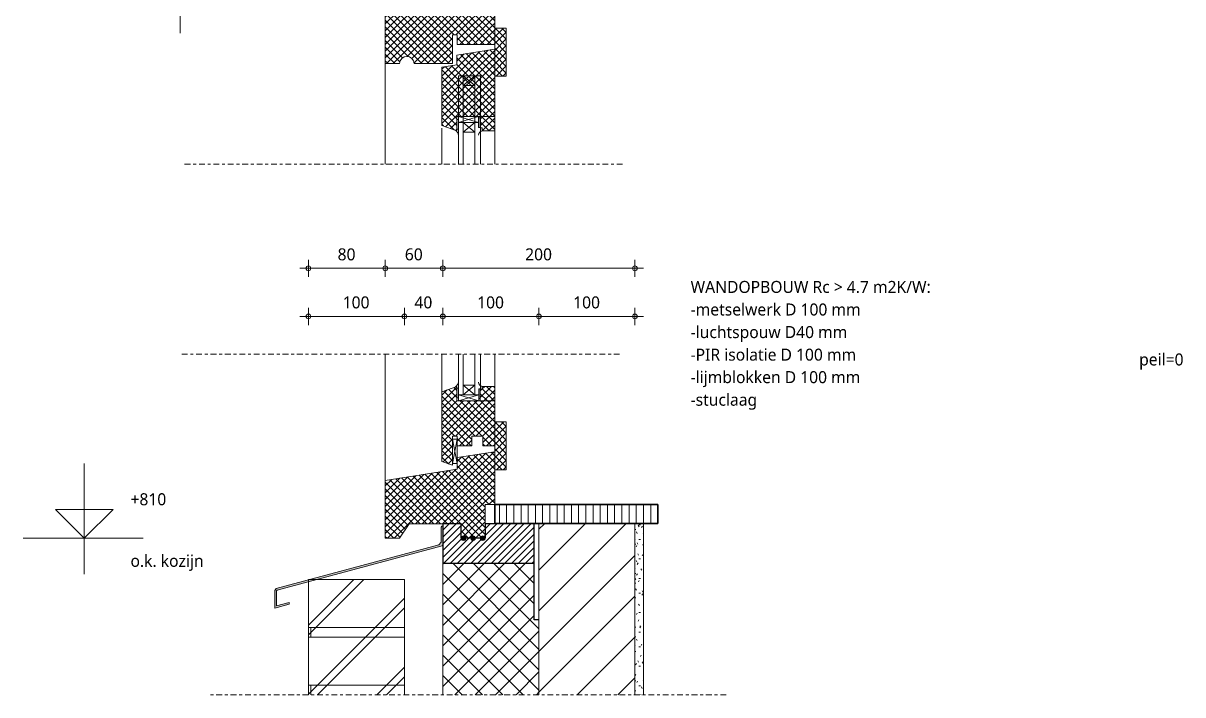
# Model space of a CAD drawing. Header units: millimetres. Extents: x 1813 to 34621, y -2347 to 13791.
# Drawn here: x 13664 to 14872, y 8429 to 9128 of the extents above; entities that cross this region are included whole.
import ezdxf

# ---------------------------------------------------------------- set-up
doc = ezdxf.new("R2010")
doc.units = ezdxf.units.MM
doc.linetypes.add('MV_center', pattern=[15, 6, -3, 3, -3])
doc.linetypes.add('MV_hidden', pattern=[3.75, 2.5, -1.25])
for name, color, linetype, lineweight in [('A-ANNO-DIMS', 211, 'Continuous', 13), ('A-ANNO-DIMS-5', 211, 'Continuous', 13), ('A-DETL', 90, 'Continuous', 13), ('A-DETL-GENF', 92, 'Continuous', 18), ('G-ANNO-TEXT', 231, 'Continuous', 13)]:
    doc.layers.add(name, color=color, linetype=linetype, lineweight=lineweight)
doc.styles.add('Segoe UI_3', font='segoeui.ttf', dxfattribs={"height": 12.5})
doc.styles.add('Segoe UI_B', font='segoeui.ttf', dxfattribs={"height": 12.5})
doc.dimstyles.new('2_5_mm_1', dxfattribs={"dimscale": 304.8, "dimtxt": 13.092049, "dimasz": 0.016404, "dimexe": 0.029528, "dimexo": 0.0625, "dimgap": 0.014764, "dimtad": 1, "dimdec": 0, "dimzin": 0, "dimdsep": 46, "dimtxsty": 'Segoe UI_3', "dimblk1": 'DOTBLANK', "dimblk2": 'DOTBLANK', "dimsah": 1, "dimcen": 0.09, "dimdle": 0.029528, "dimazin": 0, "dimtfac": 1, "dimtdec": 4, "dimtix": 1, "dimtmove": 0, "dimatfit": 3, "dimfxl": 0.029528, "dimfxlon": 1, "dimtvp": 1, "dimtfill": 1, "dimtolj": 1, "dimtzin": 0, "dimarcsym": 2})
pattern_1 = [(45, (0, 0), (-3.5355339, 3.5355339), []), (135, (0, 0), (-3.5355339, -3.5355339), [])]

# ---------------------------------------------------------------- blocks, each defined once
blk = doc.blocks.new('31 dubbel_glas - Type 1-V115-Details Verbouwingen')
at = {"layer": 'A-DETL-GENF', "lineweight": 13}
for p, q in [((0, 0), (0, 21)), ((0, 17), (43.3, 17)), ((0, 5), (10, 17)), ((0, 17), (10, 5)), ((5.6, 23), (43.3, 23)), ((10, 17), (10, 5)), ((43.3, 5), (0, 5)), ((43.3, 0), (6.8, 0))]:
    blk.add_line(p, q, dxfattribs=at)
blk = doc.blocks.new('NLRS_33_DI_sparing - Type 1-5081186-Details Verbouwingen')
at = {"layer": 'A-DETL-GENF'}
for p, q in [((0, 6.4), (21, 6.4)), ((0, 3.2), (0, 6.4)), ((0, 6.4), (21, 0)), ((21, 6.4), (0, 0)), ((21, 0), (0, 0)), ((21, 6.4), (21, 4.8))]:
    blk.add_line(p, q, dxfattribs=at)
blk = doc.blocks.new('41 roval toscaan1 - Type 1-5081187-Details Verbouwingen')
at = {"layer": 'A-DETL-GENF'}
blk.add_hatch(color=256, dxfattribs=at).paths.add_polyline_path([(0.4, -20), (15.4, -16), (15.4, -14.2), (2.2, -17.7), (2.2, -2.1), (2.9, -1.1), (174.7, 44.9), (175.4, 45.8), (175.4, 65.5), (174.4, 65.3), (173.7, 64.3), (173.7, 48.7), (171.4, 45.8), (1.9, 0.4), (0.4, -1.5)])
for p, q in [((174.4, 65.3), (173.7, 64.3)), ((173.7, 64.3), (173.7, 48.7)), ((175.4, 65.5), (174.4, 65.3)), ((173.7, 48.7), (171.4, 45.8)), ((171.4, 45.8), (1.9, 0.4)), ((2.9, -1.1), (174.7, 44.9)), ((174.7, 44.9), (175.4, 45.8)), ((1.9, 0.4), (0.4, -1.5)), ((0.4, -1.5), (0.4, -20)), ((2.2, -2.1), (2.9, -1.1)), ((2.2, -17.7), (2.2, -2.1)), ((0.4, -20), (15.4, -16)), ((15.4, -14.2), (2.2, -17.7)), ((15.4, -16), (15.4, -14.2))]:
    blk.add_line(p, q, dxfattribs=at)
blk = doc.blocks.new('31 dubbel_glas - Type 1-V117-Details Verbouwingen')
at = {"layer": 'A-DETL-GENF', "lineweight": 13}
for p, q in [((0, 23), (91.7, 23)), ((0, 0), (0, 23)), ((0, 17), (91.7, 17)), ((0, 5), (10, 17)), ((0, 17), (10, 5)), ((10, 17), (10, 5)), ((289.6, 23), (326.1, 23)), ((289.6, 17), (331.8, 17)), ((321.8, 5), (321.8, 17)), ((321.8, 17), (331.8, 5)), ((321.8, 5), (331.8, 17)), ((331.8, 21), (331.8, 0)), ((91.7, 5), (0, 5)), ((91.7, 0), (0, 0)), ((331.8, 5), (289.6, 5)), ((324.9, 0), (289.6, 0))]:
    blk.add_line(p, q, dxfattribs=at)
blk = doc.blocks.new('NLRS_33_DI_sparing - Type 1-V118-Details Verbouwingen')
at = {"layer": 'A-DETL-GENF'}
for p, q in [((0, 6.4), (21, 6.4)), ((0, 6.4), (21, 0)), ((21, 6.4), (0, 0)), ((0, 0), (0, 3.2)), ((21, 0), (0, 0)), ((21, 2.6), (21, 0))]:
    blk.add_line(p, q, dxfattribs=at)
blk = doc.blocks.new('Repeating Detail - 00 g lijmbolletje s e-V75-Details Verbouwingen')
at = {"layer": 'A-DETL-GENF'}
for points in [[(-20, 2.5), (-19.4, 2.4), (-18.7, 2.2), (-18.2, 1.8), (-17.8, 1.2), (-17.6, 0.6), (-17.5, 0), (-17.6, -0.6), (-17.8, -1.3), (-18.2, -1.8), (-18.7, -2.2), (-19.4, -2.4), (-20, -2.5), (-20.6, -2.4), (-21.2, -2.2), (-21.8, -1.8), (-22.2, -1.3), (-22.4, -0.6), (-22.5, 0), (-22.4, 0.6), (-22.2, 1.2), (-21.8, 1.8), (-21.2, 2.2), (-20.6, 2.4)], [(-10, 2.5), (-9.4, 2.4), (-8.7, 2.2), (-8.2, 1.8), (-7.8, 1.2), (-7.6, 0.6), (-7.5, 0), (-7.6, -0.6), (-7.8, -1.3), (-8.2, -1.8), (-8.7, -2.2), (-9.4, -2.4), (-10, -2.5), (-10.6, -2.4), (-11.2, -2.2), (-11.8, -1.8), (-12.2, -1.3), (-12.4, -0.6), (-12.5, 0), (-12.4, 0.6), (-12.2, 1.2), (-11.8, 1.8), (-11.2, 2.2), (-10.6, 2.4)], [(0, 2.5), (0.6, 2.4), (1.2, 2.2), (1.8, 1.8), (2.2, 1.2), (2.4, 0.6), (2.5, 0), (2.4, -0.6), (2.2, -1.3), (1.8, -1.8), (1.2, -2.2), (0.6, -2.4), (0, -2.5), (-0.6, -2.4), (-1.3, -2.2), (-1.8, -1.8), (-2.2, -1.3), (-2.4, -0.6), (-2.5, 0), (-2.4, 0.6), (-2.2, 1.2), (-1.8, 1.8), (-1.3, 2.2), (-0.6, 2.4)]]:
    blk.add_hatch(color=256, dxfattribs=at).paths.add_polyline_path(points)
for centre, start, end in [((-20, 0), 360, 180), ((-20, 0), 180, 360), ((-10, 0), 360, 180), ((-10, 0), 180, 360), ((0, 0), 360, 180), ((0, 0), 180, 360)]:
    blk.add_arc(centre, 2.5, start, end, dxfattribs=at)
blk = doc.blocks.new('NLRS_00_DI_maskeer - Type 1-5081183-Details Verbouwingen')
at = {"layer": 'A-DETL-GENF', "linetype": 'MV_center'}
blk.add_line((359, 0), (-100, 0), dxfattribs=at)
blk = doc.blocks.new('NLRS_00_DI_maskeer - Type 1-5081184-Details Verbouwingen')
at = {"layer": 'A-DETL-GENF', "linetype": 'MV_center'}
blk.add_line((-100, 0), (359, 0), dxfattribs=at)
blk = doc.blocks.new('00_maskeer1 - Type 1-5081188-Details Verbouwingen')
at = {"layer": 'A-DETL-GENF', "linetype": 'MV_center'}
blk.add_line((-100, 0), (439, 0), dxfattribs=at)
blk = doc.blocks.new('Repeating Detail - Type 1 waalformaat 2-V125-Details Verbouwingen')
at = {"layer": 'A-DETL-GENF'}
for p, q in [((0, 120), (100, 120)), ((0, 60), (0, 120)), ((100, 120), (100, 70)), ((100, 70), (0, 70)), ((97.5, 60), (97.5, 70)), ((0, 60), (100, 60)), ((0, 0), (0, 60)), ((100, 60), (100, 10)), ((100, 10), (0, 10)), ((97.5, 0), (97.5, 10))]:
    blk.add_line(p, q, dxfattribs=at)
blk = doc.blocks.new('DIMBLOCK148-Details Verbouwingen')
at = {"layer": 'A-ANNO-DIMS-5'}
for p, q in [((13961.1, 8872.4), (13961.1, 8881.4)), ((14041.1, 8872.4), (14041.1, 8881.4)), ((13952.1, 8872.4), (14041.1, 8872.4)), ((13961.1, 8872.4), (13961.1, 8863.4)), ((14041.1, 8872.4), (14041.1, 8863.4))]:
    blk.add_line(p, q, dxfattribs=at)
for centre in [(13961.1, 8872.4), (14041.1, 8872.4)]:
    blk.add_circle(centre, 2.5, dxfattribs=at)
at = {"layer": 'A-ANNO-DIMS-5', "color": 0, "insert": (13991.5, 8893.2), "char_height": 12.5, "width": 22.852, "attachment_point": 1, "line_spacing_factor": 1.142579, "style": 'Segoe UI_3', "bg_fill": 3, "box_fill_scale": 1.25, "bg_fill_color": 9, "bg_fill_true_color": 13158600, "bg_fill_transparency": 0}
blk.add_mtext('80', dxfattribs=at)
blk = doc.blocks.new('_DotBlank')
at = {"color": 0, "linetype": 'ByBlock', "lineweight": -2}
blk.add_line((-0.5, 0), (-1, 0), dxfattribs=at)
blk.add_circle((0, 0), 0.5, dxfattribs=at)
blk = doc.blocks.new('DIMBLOCK149-Details Verbouwingen')
at = {"layer": 'A-ANNO-DIMS-5'}
for p, q in [((14041.1, 8872.4), (14041.1, 8881.4)), ((14101.1, 8872.4), (14101.1, 8881.4)), ((14041.1, 8872.4), (14101.1, 8872.4)), ((14041.1, 8872.4), (14041.1, 8863.4)), ((14101.1, 8872.4), (14101.1, 8863.4))]:
    blk.add_line(p, q, dxfattribs=at)
for centre in [(14041.1, 8872.4), (14101.1, 8872.4)]:
    blk.add_circle(centre, 2.5, dxfattribs=at)
at = {"layer": 'A-ANNO-DIMS-5', "color": 0, "insert": (14061.5, 8893.2), "char_height": 12.5, "width": 22.852, "attachment_point": 1, "line_spacing_factor": 1.142579, "style": 'Segoe UI_3', "bg_fill": 3, "box_fill_scale": 1.25, "bg_fill_color": 9, "bg_fill_true_color": 13158600, "bg_fill_transparency": 0}
blk.add_mtext('60', dxfattribs=at)
blk = doc.blocks.new('DIMBLOCK150-Details Verbouwingen')
at = {"layer": 'A-ANNO-DIMS-5'}
for p, q in [((14101.1, 8872.4), (14101.1, 8881.4)), ((14301.1, 8872.4), (14301.1, 8881.4)), ((14101.1, 8872.4), (14310.1, 8872.4)), ((14101.1, 8872.4), (14101.1, 8863.4)), ((14301.1, 8872.4), (14301.1, 8863.4))]:
    blk.add_line(p, q, dxfattribs=at)
for centre in [(14101.1, 8872.4), (14301.1, 8872.4)]:
    blk.add_circle(centre, 2.5, dxfattribs=at)
at = {"layer": 'A-ANNO-DIMS-5', "color": 0, "insert": (14186.8, 8893.2), "char_height": 12.5, "width": 34.277, "attachment_point": 1, "line_spacing_factor": 1.142579, "style": 'Segoe UI_3', "bg_fill": 3, "box_fill_scale": 1.25, "bg_fill_color": 9, "bg_fill_true_color": 13158600, "bg_fill_transparency": 0}
blk.add_mtext('200', dxfattribs=at)
blk = doc.blocks.new('DIMBLOCK151-Details Verbouwingen')
at = {"layer": 'A-ANNO-DIMS-5'}
for p, q in [((13961.1, 8822.4), (13961.1, 8831.4)), ((14061.1, 8822.4), (14061.1, 8831.4)), ((13952.1, 8822.4), (14061.1, 8822.4)), ((13961.1, 8822.4), (13961.1, 8813.4)), ((14061.1, 8822.4), (14061.1, 8813.4))]:
    blk.add_line(p, q, dxfattribs=at)
for centre in [(13961.1, 8822.4), (14061.1, 8822.4)]:
    blk.add_circle(centre, 2.5, dxfattribs=at)
at = {"layer": 'A-ANNO-DIMS-5', "color": 0, "insert": (13996.8, 8843.2), "char_height": 12.5, "width": 34.277, "attachment_point": 1, "line_spacing_factor": 1.142579, "style": 'Segoe UI_3', "bg_fill": 3, "box_fill_scale": 1.25, "bg_fill_color": 9, "bg_fill_true_color": 13158600, "bg_fill_transparency": 0}
blk.add_mtext('100', dxfattribs=at)
blk = doc.blocks.new('DIMBLOCK152-Details Verbouwingen')
at = {"layer": 'A-ANNO-DIMS-5'}
for p, q in [((14061.1, 8822.4), (14061.1, 8831.4)), ((14101.1, 8822.4), (14101.1, 8831.4)), ((14061.1, 8822.4), (14101.1, 8822.4)), ((14061.1, 8822.4), (14061.1, 8813.4)), ((14101.1, 8822.4), (14101.1, 8813.4))]:
    blk.add_line(p, q, dxfattribs=at)
for centre in [(14061.1, 8822.4), (14101.1, 8822.4)]:
    blk.add_circle(centre, 2.5, dxfattribs=at)
at = {"layer": 'A-ANNO-DIMS-5', "color": 0, "insert": (14071.5, 8843.2), "char_height": 12.5, "width": 22.852, "attachment_point": 1, "line_spacing_factor": 1.142579, "style": 'Segoe UI_3', "bg_fill": 3, "box_fill_scale": 1.25, "bg_fill_color": 9, "bg_fill_true_color": 13158600, "bg_fill_transparency": 0}
blk.add_mtext('40', dxfattribs=at)
blk = doc.blocks.new('DIMBLOCK153-Details Verbouwingen')
at = {"layer": 'A-ANNO-DIMS-5'}
for p, q in [((14101.1, 8822.4), (14101.1, 8831.4)), ((14201.1, 8822.4), (14201.1, 8831.4)), ((14101.1, 8822.4), (14201.1, 8822.4)), ((14101.1, 8822.4), (14101.1, 8813.4)), ((14201.1, 8822.4), (14201.1, 8813.4))]:
    blk.add_line(p, q, dxfattribs=at)
for centre in [(14101.1, 8822.4), (14201.1, 8822.4)]:
    blk.add_circle(centre, 2.5, dxfattribs=at)
at = {"layer": 'A-ANNO-DIMS-5', "color": 0, "insert": (14136.8, 8843.2), "char_height": 12.5, "width": 34.277, "attachment_point": 1, "line_spacing_factor": 1.142579, "style": 'Segoe UI_3', "bg_fill": 3, "box_fill_scale": 1.25, "bg_fill_color": 9, "bg_fill_true_color": 13158600, "bg_fill_transparency": 0}
blk.add_mtext('100', dxfattribs=at)
blk = doc.blocks.new('DIMBLOCK154-Details Verbouwingen')
at = {"layer": 'A-ANNO-DIMS-5'}
for p, q in [((14201.1, 8822.4), (14201.1, 8831.4)), ((14301.1, 8822.4), (14301.1, 8831.4)), ((14201.1, 8822.4), (14310.1, 8822.4)), ((14201.1, 8822.4), (14201.1, 8813.4)), ((14301.1, 8822.4), (14301.1, 8813.4))]:
    blk.add_line(p, q, dxfattribs=at)
for centre in [(14201.1, 8822.4), (14301.1, 8822.4)]:
    blk.add_circle(centre, 2.5, dxfattribs=at)
at = {"layer": 'A-ANNO-DIMS-5', "color": 0, "insert": (14236.8, 8843.2), "char_height": 12.5, "width": 34.277, "attachment_point": 1, "line_spacing_factor": 1.142579, "style": 'Segoe UI_3', "bg_fill": 3, "box_fill_scale": 1.25, "bg_fill_color": 9, "bg_fill_true_color": 13158600, "bg_fill_transparency": 0}
blk.add_mtext('100', dxfattribs=at)

msp = doc.modelspace()

# ---------------------------------------------------------------- hatches: boundary and pattern name
at = {"layer": 'A-DETL-GENF', "lineweight": 13}
h = msp.add_hatch(dxfattribs=at)
h.set_pattern_fill('FP_10', color=250, style=0, pattern_type=2)
h.set_pattern_definition(pattern_1)
h.paths.add_polyline_path([(14111.1, 9085.5), (14111.1, 9115.5), (14116.1, 9115.5), (14116.1, 9105.5), (14155.1, 9105.5), (14155.1, 9152.5), (14134.1, 9152.5), (14134.1, 9142.5), (14132.1, 9142.5), (14131.9, 9142), (14131.5, 9141.5), (14131, 9141.1), (14130.4, 9140.9), (14129.8, 9140.8), (14129.1, 9140.9), (14128.5, 9141.1), (14128, 9141.5), (14127.6, 9142), (14127.4, 9142.5), (14119.6, 9142.5), (14119.4, 9142), (14119, 9141.5), (14118.5, 9141.1), (14117.9, 9140.9), (14117.3, 9140.8), (14116.6, 9140.9), (14116, 9141.1), (14115.5, 9141.5), (14115.1, 9142), (14114.9, 9142.5), (14107.1, 9142.5), (14106.9, 9142), (14106.5, 9141.5), (14106, 9141.1), (14105.4, 9140.9), (14104.8, 9140.8), (14104.1, 9140.9), (14103.5, 9141.1), (14103, 9141.5), (14102.6, 9142), (14102.4, 9142.5), (14100.1, 9142.5), (14100.1, 9152.5), (14041.1, 9152.5), (14041.1, 9085.5), (14056.1, 9085.5), (14056.3, 9087.5), (14057.1, 9089.3), (14058.3, 9090.8), (14059.8, 9092), (14061.6, 9092.8), (14063.6, 9093), (14065.5, 9092.8), (14067.3, 9092), (14068.9, 9090.8), (14070.1, 9089.3), (14070.8, 9087.5), (14071.1, 9085.5)])
h = msp.add_hatch(dxfattribs=at)
h.set_pattern_fill('FP_10', color=250, style=0, pattern_type=2)
h.set_pattern_definition(pattern_1)
h.paths.add_polyline_path([(14155.1, 9072.5), (14167.1, 9072.5), (14167.1, 9122.5), (14155.1, 9122.5), (14155.1, 9084.3)])
h = msp.add_hatch(dxfattribs=at)
h.set_pattern_fill('FP_10', color=250, style=0, pattern_type=2)
h.set_pattern_definition(pattern_1)
h.paths.add_polyline_path([(14115.6, 9015.5), (14115.6, 9030.5), (14155.1, 9030.5), (14155.1, 9100.5), (14115.6, 9094.3), (14115.6, 9084.3), (14100.1, 9081.8), (14100.1, 9021.2), (14110.5, 9017.4)])
at = {"layer": 'A-DETL-GENF'}
h = msp.add_hatch(color=7, dxfattribs=at)
h.paths.add_polyline_path([(14117.3, 9017.4), (14117.3, 9027.4), (14115.6, 9027.4), (14115.6, 9017.4)])
h.paths.add_polyline_path([(14140.1, 9019), (14140.1, 9029), (14138.3, 9029), (14138.3, 9019)])
at = {"layer": 'A-DETL-GENF', "lineweight": 13}
h = msp.add_hatch(dxfattribs=at)
h.set_pattern_fill('FP_10', color=250, style=0, pattern_type=2)
h.set_pattern_definition(pattern_1)
h.paths.add_polyline_path([(14155.1, 9015.5), (14155.1, 9030.5), (14140.1, 9030.5), (14140.1, 9018.5), (14142.1, 9018.5), (14142.1, 9016), (14142.2, 9015.7), (14142.5, 9015.6), (14142.7, 9015.5)])
h = msp.add_hatch(dxfattribs=at)
h.set_pattern_fill('FP_10', color=250, style=0, pattern_type=2)
h.set_pattern_definition(pattern_1)
h.paths.add_polyline_path([(14111.1, 8667.4), (14111.1, 8697.7), (14116.1, 8697.7), (14116.1, 8687.7), (14131.1, 8687.7), (14131.1, 8697.7), (14142.8, 8697.7), (14142.8, 8687.7), (14155.1, 8687.7), (14155.1, 8734.5), (14115.6, 8734.5), (14115.6, 8749.5), (14100.1, 8743.8), (14100.1, 8671.4)])
at = {"layer": 'A-DETL-GENF'}
h = msp.add_hatch(color=7, dxfattribs=at)
h.paths.add_polyline_path([(14138.4, 8737), (14140.1, 8737), (14140.1, 8747), (14138.4, 8747)])
h.paths.add_polyline_path([(14117.4, 8737.7), (14117.4, 8747.7), (14115.6, 8747.7), (14115.6, 8737.7)])
at = {"layer": 'A-DETL-GENF', "lineweight": 13}
h = msp.add_hatch(dxfattribs=at)
h.set_pattern_fill('FP_10', color=250, style=0, pattern_type=2)
h.set_pattern_definition(pattern_1)
h.paths.add_polyline_path([(14155.1, 8734.5), (14155.1, 8749.5), (14142.5, 8749.5), (14142.2, 8749.3), (14142.1, 8749), (14142.1, 8748.9), (14142.1, 8746.5), (14140.1, 8746.5), (14140.1, 8734.5)])
h = msp.add_hatch(dxfattribs=at)
h.set_pattern_fill('FP_10', color=250, style=0, pattern_type=2)
h.set_pattern_definition(pattern_1)
h.paths.add_polyline_path([(14167.1, 8662.7), (14167.1, 8712.7), (14155.1, 8712.7), (14155.1, 8662.7)])
h = msp.add_hatch(dxfattribs=at)
h.set_pattern_fill('FP_10', color=250, style=0, pattern_type=2)
h.set_pattern_definition(pattern_1)
h.paths.add_polyline_path([(14056.1, 8591.5), (14066.1, 8606.5), (14120.1, 8606.5), (14120.1, 8591.5), (14120.1, 8592.2), (14120.4, 8592.8), (14120.8, 8593.3), (14121.3, 8593.7), (14121.9, 8594), (14122.6, 8594), (14123.2, 8594), (14123.8, 8593.7), (14124.3, 8593.3), (14124.7, 8592.8), (14125, 8592.2), (14125.1, 8591.5), (14130.1, 8591.5), (14130.1, 8592.2), (14130.4, 8592.8), (14130.8, 8593.3), (14131.3, 8593.7), (14131.9, 8594), (14132.6, 8594), (14133.2, 8594), (14133.8, 8593.7), (14134.3, 8593.3), (14134.7, 8592.8), (14135, 8592.2), (14135.1, 8591.5), (14140.1, 8591.5), (14140.1, 8592.2), (14140.4, 8592.8), (14140.8, 8593.3), (14141.4, 8593.7), (14141.9, 8594), (14142.6, 8594), (14143.2, 8594), (14143.8, 8593.7), (14144.3, 8593.3), (14144.7, 8592.8), (14145, 8592.2), (14145.1, 8591.5), (14145.1, 8626.5), (14155.1, 8626.5), (14155.1, 8681.5), (14116.1, 8675.4), (14116.1, 8663.4), (14041.1, 8651.5), (14041.1, 8591.5)])
h = msp.add_hatch(dxfattribs=at)
h.set_pattern_fill('FP_7', color=254, style=0, pattern_type=2)
h.set_pattern_definition([(90, (0, 0), (-7.5, 5e-16), [])])
h.paths.add_polyline_path([(14325, 8606.7), (14325, 8626.7), (14155.1, 8626.7), (14155.1, 8606.7), (14269.5, 8606.7)])
h = msp.add_hatch(dxfattribs=at)
h.set_pattern_fill('FP_12', color=250, style=0, pattern_type=2)
h.set_pattern_definition([(45, (0, 0), (-3.5355339, 3.5355339), [])])
h.paths.add_polyline_path([(14143.2, 8565.5), (14196.1, 8565.5), (14196.1, 8606.5), (14145.1, 8606.5), (14145.1, 8591.5), (14145, 8590.9), (14144.7, 8590.3), (14144.3, 8589.8), (14143.8, 8589.4), (14143.2, 8589.1), (14142.6, 8589), (14141.9, 8589.1), (14141.3, 8589.4), (14140.8, 8589.8), (14140.4, 8590.3), (14140.1, 8590.9), (14140.1, 8591.5), (14135.1, 8591.5), (14135, 8590.9), (14134.7, 8590.3), (14134.3, 8589.8), (14133.8, 8589.4), (14133.2, 8589.1), (14132.6, 8589), (14131.9, 8589.1), (14131.3, 8589.4), (14130.8, 8589.8), (14130.4, 8590.3), (14130.1, 8590.9), (14130.1, 8591.5), (14125.1, 8591.5), (14125, 8590.9), (14124.7, 8590.3), (14124.3, 8589.8), (14123.8, 8589.4), (14123.2, 8589.1), (14122.6, 8589), (14121.9, 8589.1), (14121.3, 8589.4), (14120.8, 8589.8), (14120.4, 8590.3), (14120.1, 8590.9), (14120.1, 8591.5), (14120.1, 8606.5), (14101.1, 8606.5), (14101.1, 8565.5), (14142.6, 8565.5)])
h = msp.add_hatch(dxfattribs=at)
h.set_pattern_fill('FP_15', color=57, style=0, pattern_type=2)
h.set_pattern_definition([(45, (0, 0), (-21.213203, 21.213203), [])])
h.paths.add_polyline_path([(14269.5, 8428.5), (14301.1, 8428.5), (14301.1, 8606.5), (14201.1, 8606.5), (14201.1, 8428.5)])
h = msp.add_hatch(dxfattribs=at)
h.set_pattern_fill('FP_80', color=254, style=0, pattern_type=2)
h.set_pattern_definition([(0, (0, 0), (20.32, 5.08), [1.676, -13.564, 1.676, -13.564, -81.28]), (0, (0, 0), (20.32, 5.08), [-30.48, 1.676, -28.804, 1.676, -13.564, -35.56]), (0, (0, 0), (20.32, 5.08), [-76.2, 1.676, -8.484, 1.676, -23.724]), (120, (7.62, 2.54), (-14.559409, 15.0576362), [1.676, -13.564, 1.676, -13.564, -81.28]), (120, (7.62, 2.54), (-14.559409, 15.0576362), [-30.48, 1.676, -28.804, 1.676, -13.564, -35.56]), (120, (7.62, 2.54), (-14.559409, 15.0576362), [-76.2, 1.676, -8.484, 1.676, -23.724]), (240, (10.16, 12.7), (-5.760591, -20.1376362), [1.676, -13.564, 1.676, -13.564, -81.28]), (240, (10.16, 12.7), (-5.760591, -20.1376362), [-30.48, 1.676, -28.804, 1.676, -13.564, -35.56]), (240, (10.16, 12.7), (-5.760591, -20.1376362), [-76.2, 1.676, -8.484, 1.676, -23.724])])
h.paths.add_polyline_path([(14301.1, 8428.5), (14310.1, 8428.5), (14310.1, 8606.5), (14301.1, 8606.5)])
h = msp.add_hatch(dxfattribs=at)
h.set_pattern_fill('FP_1', color=251, style=0, pattern_type=2)
h.set_pattern_definition([(45, (0, 0), (-10.606602, 10.606602), []), (135, (0, 0), (-10.606602, -10.606602), [])])
h.paths.add_polyline_path([(14101.1, 8428.5), (14201.1, 8428.5), (14201.1, 8506.5), (14196.1, 8506.5), (14196.1, 8565.5), (14101.1, 8565.5), (14101.1, 8559.9)])
h = msp.add_hatch(dxfattribs=at)
h.set_pattern_fill('FP_76', color=57, style=0, pattern_type=2)
h.set_pattern_definition([(45, (0, 0), (-35.92102, 35.92102), []), (45, (10.16, 0), (-35.92102, 35.92102), [])])
h.paths.add_polyline_path([(14061.1, 8428.5), (14061.1, 8548.5), (13969.6, 8548.5), (13961.1, 8546.3), (13961.1, 8428.5), (13987.6, 8428.5)])
h.paths.add_polyline_path([(13961.1, 8548.1), (13962.8, 8548.5), (13961.1, 8548.5)])

# ---------------------------------------------------------------- linework, layer by layer
at = {"layer": 'A-DETL', "lineweight": 18}
for p, q in [((13827.7, 9117.1), (13827.7, 9232.1)), ((14041.1, 9085.5), (14041.1, 8980.9)), ((14115.6, 9027.4), (14115.6, 9017.4)), ((14117.3, 9027.4), (14115.6, 9027.4)), ((14117.3, 9017.4), (14117.3, 9027.4)), ((14138.3, 9029), (14138.3, 9019)), ((14140.1, 9029), (14138.3, 9029)), ((14155.1, 9030.5), (14140.1, 9030.5)), ((14140.1, 9030.5), (14140.1, 9029)), ((14140.1, 9019), (14140.1, 9029)), ((14155.1, 9015.5), (14155.1, 9030.5)), ((14115.6, 9017.4), (14117.3, 9017.4)), ((14138.3, 9019), (14140.1, 9019)), ((14140.1, 9019), (14140.1, 9018.5)), ((14140.1, 9018.5), (14142.1, 9018.5)), ((14142.1, 9018.5), (14142.1, 9016.1)), ((14142.7, 9015.5), (14155.1, 9015.5)), ((14117.4, 8747.7), (14115.6, 8747.7)), ((14115.6, 8747.7), (14115.6, 8737.7)), ((14117.4, 8737.7), (14117.4, 8747.7)), ((14140.1, 8747), (14138.4, 8747)), ((14138.4, 8747), (14138.4, 8737)), ((14140.1, 8737), (14140.1, 8747)), ((14142.1, 8746.5), (14140.1, 8746.5)), ((14142.1, 8748.9), (14142.1, 8746.5)), ((14155.1, 8749.5), (14142.7, 8749.5)), ((14155.1, 8734.5), (14155.1, 8749.5)), ((14115.6, 8737.7), (14117.4, 8737.7)), ((14138.4, 8737), (14140.1, 8737)), ((14140.1, 8737), (14140.1, 8734.5)), ((14140.1, 8734.5), (14155.1, 8734.5)), ((14155.1, 8681.5), (14116.1, 8675.4)), ((14116.1, 8675.4), (14116.1, 8663.4)), ((13727.7, 8554.1), (13727.7, 8669.1)), ((14116.1, 8663.4), (14041.1, 8651.5)), ((14155.1, 8626.5), (14155.1, 8662.7)), ((14041.1, 8651.5), (14041.1, 8591.5)), ((14145.1, 8606.5), (14145.1, 8626.5)), ((14145.1, 8626.5), (14155.1, 8626.5)), ((13727.7, 8591.5), (13697.7, 8621.5)), ((13697.7, 8621.5), (13757.6, 8621.5)), ((13757.6, 8621.5), (13727.6, 8591.5)), ((14056.1, 8591.5), (14066.1, 8606.5)), ((14066.1, 8606.5), (14101.1, 8606.5)), ((13789.1, 8591.5), (13664.1, 8591.5)), ((14041.1, 8591.5), (14056.1, 8591.5)), ((13961.1, 8548.5), (13961.1, 8548.1)), ((13962.8, 8548.5), (13961.1, 8548.5)), ((13961.1, 8546.3), (13961.1, 8428.5)), ((14061.1, 8548.5), (13969.6, 8548.5)), ((14061.1, 8428.5), (14061.1, 8548.5))]:
    msp.add_line(p, q, dxfattribs=at)
at = {"layer": 'A-DETL'}
for p, q in [((14041.1, 9152.5), (14041.1, 9085.5)), ((14155.1, 9122.5), (14155.1, 9152.5)), ((14167.1, 9122.5), (14155.1, 9122.5)), ((14155.1, 9122.5), (14155.1, 9100.5)), ((14167.1, 9072.5), (14167.1, 9122.5)), ((14111.1, 9085.5), (14111.1, 9115.5)), ((14111.1, 9115.5), (14116.1, 9115.5)), ((14116.1, 9115.5), (14116.1, 9105.5)), ((14116.1, 9105.5), (14155.1, 9105.5)), ((14155.1, 9100.5), (14115.6, 9094.3)), ((14115.6, 9094.3), (14115.6, 9084.3)), ((14155.1, 9030.5), (14155.1, 9100.5)), ((14041.1, 9085.5), (14056.1, 9085.5)), ((14071.1, 9085.5), (14111.1, 9085.5)), ((14115.6, 9084.3), (14100.1, 9081.8)), ((14100.1, 9081.8), (14100.1, 9021.2)), ((14155.1, 9072.5), (14167.1, 9072.5)), ((14100.1, 9021.2), (14115.6, 9015.5)), ((14115.6, 9027.4), (14115.6, 9030.5)), ((14115.6, 9030.5), (14140.1, 9030.5)), ((14100.1, 9018.2), (14100.1, 8980.9)), ((14115.6, 9015.5), (14115.6, 9017.4)), ((14155.1, 9015.5), (14155.1, 8980.9)), ((14041.1, 8651.5), (14041.1, 8783)), ((14100.1, 8743.8), (14100.1, 8783)), ((14155.1, 8749.5), (14155.1, 8783)), ((14115.6, 8749.5), (14100.1, 8743.8)), ((14100.1, 8743.8), (14100.1, 8671.4)), ((14115.6, 8747.7), (14115.6, 8749.5)), ((14115.6, 8734.5), (14115.6, 8737.7)), ((14140.1, 8734.5), (14115.6, 8734.5)), ((14155.1, 8712.7), (14155.1, 8734.5)), ((14155.1, 8681.5), (14155.1, 8734.5)), ((14167.1, 8712.7), (14155.1, 8712.7)), ((14155.1, 8712.7), (14155.1, 8662.7)), ((14167.1, 8662.7), (14167.1, 8712.7)), ((14111.1, 8687.7), (14111.1, 8697.7)), ((14111.1, 8697.7), (14116.1, 8697.7)), ((14116.1, 8697.7), (14116.1, 8687.7)), ((14131.1, 8687.7), (14131.1, 8697.7)), ((14131.1, 8697.7), (14142.8, 8697.7)), ((14142.8, 8697.7), (14142.8, 8687.7)), ((14111.1, 8694.7), (14116.1, 8694.7)), ((14111.1, 8669.4), (14111.1, 8694.7)), ((14116.1, 8694.7), (14111.1, 8669.4)), ((14111.1, 8694.7), (14116.1, 8669.4)), ((14111.1, 8667.4), (14111.1, 8687.7)), ((14116.1, 8694.7), (14116.1, 8669.4)), ((14116.1, 8687.7), (14131.1, 8687.7)), ((14142.8, 8687.7), (14155.1, 8687.7)), ((14100.1, 8671.4), (14111.1, 8667.4)), ((14116.1, 8669.4), (14111.1, 8669.4)), ((14155.1, 8662.7), (14167.1, 8662.7)), ((14301.1, 8606.5), (14201.1, 8606.5)), ((14201.1, 8606.5), (14201.1, 8428.5)), ((14310.1, 8606.5), (14301.1, 8606.5)), ((14301.1, 8428.5), (14301.1, 8606.5)), ((14310.1, 8428.5), (14310.1, 8606.5)), ((14101.1, 8565.5), (14101.1, 8428.5))]:
    msp.add_line(p, q, dxfattribs=at)
at = {"layer": 'A-DETL', "lineweight": 35}
for p, q in [((14325, 8626.7), (14155.1, 8626.7)), ((14155.1, 8626.5), (14155.1, 8606.7)), ((14325, 8606.7), (14325, 8626.7)), ((14155.1, 8606.7), (14325, 8606.7))]:
    msp.add_line(p, q, dxfattribs=at)
at = {"layer": 'A-DETL', "lineweight": 25}
for p, q in [((14120.1, 8606.5), (14101.1, 8606.5)), ((14101.1, 8606.5), (14101.1, 8565.5)), ((14120.1, 8591.5), (14120.1, 8606.5)), ((14196.1, 8606.5), (14145.1, 8606.5)), ((14145.1, 8606.5), (14145.1, 8591.5)), ((14196.1, 8565.5), (14196.1, 8606.5)), ((14130.1, 8591.5), (14125.1, 8591.5)), ((14140.1, 8591.5), (14135.1, 8591.5)), ((14101.1, 8565.5), (14196.1, 8565.5)), ((14196.1, 8506.5), (14196.1, 8565.5)), ((14201.1, 8506.5), (14196.1, 8506.5))]:
    msp.add_line(p, q, dxfattribs=at)
at = {"layer": 'A-DETL', "linetype": 'MV_hidden', "lineweight": 18}
for p, q in [((14196.1, 8606.5), (14201.1, 8606.5)), ((14196.1, 8506.5), (14196.1, 8606.5)), ((14201.1, 8606.5), (14201.1, 8506.5)), ((14201.1, 8506.5), (14196.1, 8506.5))]:
    msp.add_line(p, q, dxfattribs=at)
at = {"layer": 'A-DETL'}
msp.add_arc((14063.6, 9085.5), 7.5, 0, 180, dxfattribs=at)
at = {"layer": 'A-DETL', "lineweight": 18}
for centre, radius, start, end in [((14109.5, 9009.8), 7.85, 6.922, 53.078), ((14142.7, 9011.1), 4.4, 90, 180), ((14142.7, 9016.1), 0.589, 180, 270), ((14109.5, 8755.3), 7.85, 306.922, 353.078), ((14142.7, 8753.9), 4.4, 180, 270), ((14142.7, 8748.9), 0.589, 90, 180)]:
    msp.add_arc(centre, radius, start, end, dxfattribs=at)

# ---------------------------------------------------------------- block references
at = {"layer": 'A-DETL-GENF', "lineweight": 13, "rotation": 270}
for name, p in [('31 dubbel_glas - Type 1-V117-Details Verbouwingen', (14117.4, 9072.6)), ('31 dubbel_glas - Type 1-V115-Details Verbouwingen', (14117.3, 9024.2))]:
    msp.add_blockref(name, p, dxfattribs=at)
at = {"layer": 'A-DETL-GENF'}
for name, p in [('NLRS_33_DI_sparing - Type 1-5081186-Details Verbouwingen', (14117.3, 9024.2)), ('NLRS_33_DI_sparing - Type 1-V118-Details Verbouwingen', (14117.4, 8734.5)), ('41 roval toscaan1 - Type 1-5081187-Details Verbouwingen', (13925.6, 8538.7))]:
    msp.add_blockref(name, p, dxfattribs=at)
at = {"layer": 'A-DETL-GENF', "linetype": 'MV_center', "rotation": 180}
for name, p in [('NLRS_00_DI_maskeer - Type 1-5081184-Details Verbouwingen', (14188.2, 8980.9)), ('NLRS_00_DI_maskeer - Type 1-5081183-Details Verbouwingen', (14188.2, 8783)), ('00_maskeer1 - Type 1-5081188-Details Verbouwingen', (14296.1, 8428.5))]:
    msp.add_blockref(name, p, dxfattribs=at)
at = {"layer": 'A-DETL-GENF', "rotation": 180}
msp.add_blockref('Repeating Detail - 00 g lijmbolletje s e-V75-Details Verbouwingen', (14122.6, 8591.5), dxfattribs=at)
at = {"layer": 'A-DETL-GENF', "extrusion": (0, 0, -1)}
msp.add_blockref('Repeating Detail - Type 1 waalformaat 2-V125-Details Verbouwingen', (-14061.1, 8428.5), dxfattribs=at)

# ---------------------------------------------------------------- texts
at = {"layer": 'G-ANNO-TEXT', "color": 7, "char_height": 12.5, "attachment_point": 1}
for s, insert, width, style in [('WANDOPBOUW Rc > 4.7 m2K/W:', (14359.1, 8859.3), 337.911, 'Segoe UI_B'), ('-metselwerk D 100 mm', (14359.1, 8835.8), 219.262, 'Segoe UI_3'), ('-luchtspouw D40 mm', (14359.1, 8812.3), 202.426, 'Segoe UI_3'), ('-PIR isolatie D 100 mm ', (14359.1, 8788.8), 221.667, 'Segoe UI_3'), ('peil=0', (14826.2, 8783.8), 60.127, 'Segoe UI_3'), ('-lijmblokken D 100 mm', (14359.1, 8765.4), 221.266, 'Segoe UI_3'), ('-stuclaag', (14359.1, 8741.9), 85.38, 'Segoe UI_3'), ('+810', (13775.8, 8638.3), 49.304, 'Segoe UI_3'), ('o.k. kozijn', (13775.8, 8574.2), 92.595, 'Segoe UI_3')]:
    msp.add_mtext(s, dxfattribs=dict(at, insert=insert, width=width, style=style))

# ---------------------------------------------------------------- dimensions: what is measured, and where the dimension line sits
at = {"layer": 'A-ANNO-DIMS'}
for base, p1, p2, override, picture, middle in [((14041.1, 8872.4), (13961.1, 8863.4), (14041.1, 8863.4), {"dimpost": '<>', "dimfxl": 80}, 'DIMBLOCK148-Details Verbouwingen', (14001.1, 8883.4)), ((14061.1, 8822.4), (13961.1, 8813.4), (14061.1, 8813.4), {"dimpost": '<>', "dimfxl": 100}, 'DIMBLOCK151-Details Verbouwingen', (14011.1, 8833.4))]:
    dim = msp.add_linear_dim(base=base, p1=p1, p2=p2, dimstyle='2_5_mm_1', override=override, dxfattribs=at)
    dim.commit()
    dim.dimension.update_dxf_attribs({"geometry": picture, "text_midpoint": middle})

# ---------------------------------------------------------------- next in the draw order: dimensions: what is measured, and where the dimension line sits
for base, p1, p2, override, picture, middle in [((14101.1, 8872.4), (14041.1, 8863.4), (14101.1, 8863.4), {"dimpost": '<>', "dimfxl": 60}, 'DIMBLOCK149-Details Verbouwingen', (14071.1, 8883.4)), ((14101.1, 8822.4), (14061.1, 8813.4), (14101.1, 8813.4), {"dimpost": '<>', "dimfxl": 40}, 'DIMBLOCK152-Details Verbouwingen', (14081.1, 8833.4))]:
    dim = msp.add_linear_dim(base=base, p1=p1, p2=p2, dimstyle='2_5_mm_1', override=override, dxfattribs=at)
    dim.commit()
    dim.dimension.update_dxf_attribs({"geometry": picture, "text_midpoint": middle})

# ---------------------------------------------------------------- next in the draw order: dimensions: what is measured, and where the dimension line sits
for base, p1, p2, override, picture, middle in [((14301.1, 8872.4), (14101.1, 8863.4), (14301.1, 8863.4), {"dimpost": '<>', "dimfxl": 200}, 'DIMBLOCK150-Details Verbouwingen', (14201.1, 8883.4)), ((14201.1, 8822.4), (14101.1, 8813.4), (14201.1, 8813.4), {"dimpost": '<>', "dimfxl": 100}, 'DIMBLOCK153-Details Verbouwingen', (14151.1, 8833.4))]:
    dim = msp.add_linear_dim(base=base, p1=p1, p2=p2, dimstyle='2_5_mm_1', override=override, dxfattribs=at)
    dim.commit()
    dim.dimension.update_dxf_attribs({"geometry": picture, "text_midpoint": middle})

# ---------------------------------------------------------------- next in the draw order: dimensions: what is measured, and where the dimension line sits
dim = msp.add_linear_dim(base=(14301.1, 8822.4), p1=(14201.1, 8813.4), p2=(14301.1, 8813.4), dimstyle='2_5_mm_1', override={"dimpost": '<>', "dimfxl": 100}, dxfattribs=at)
dim.commit()
dim.dimension.update_dxf_attribs({"geometry": 'DIMBLOCK154-Details Verbouwingen', "text_midpoint": (14251.1, 8833.4)})

doc.saveas('drawing.dxf')
